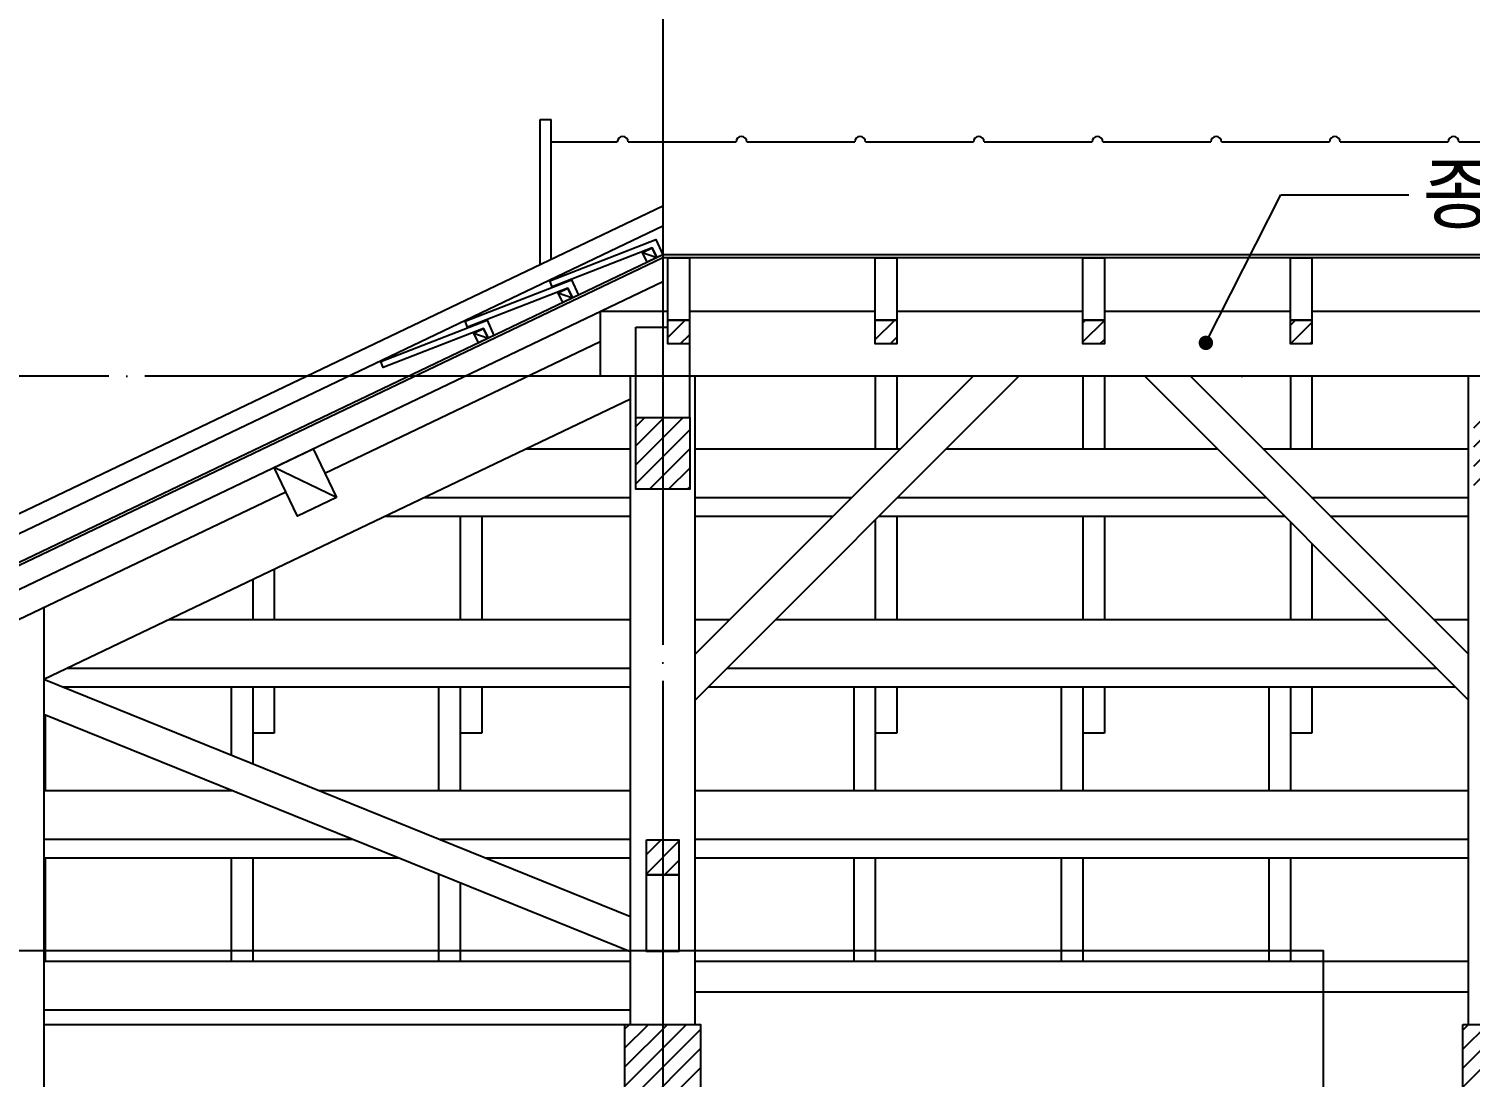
# Model space of a CAD drawing. Extents: x 297566 to 331206, y -129942 to -106182.
# Drawn here: x 307485 to 311493, y -117471 to -114556 of the extents above; entities that cross this region are included whole.
import ezdxf

# ---------------------------------------------------------------- set-up
doc = ezdxf.new("R2010")
doc.units = 0
doc.header["$LTSCALE"] = 50
doc.header["$MEASUREMENT"] = 0
doc.linetypes.add('CEN', pattern=[62, 60, -1, 0, -1])
doc.layers.get('0').update_dxf_attribs({"linetype": 'CONTINUOUS'})
for name, color, linetype in [('CEN', 1, 'CEN'), ('DIM', 7, 'CONTINUOUS'), ('ele-3', 6, 'CONTINUOUS'), ('FIN', 5, 'CONTINUOUS'), ('h', 5, 'CONTINUOUS'), ('ha', 30, 'CONTINUOUS'), ('sec-2', 2, 'CONTINUOUS'), ('W-1', 3, 'CONTINUOUS'), ('W-2', 2, 'CONTINUOUS'), ('WAL', 3, 'CONTINUOUS'), ('WID', 4, 'CONTINUOUS')]:
    doc.layers.add(name, color=color, linetype=linetype)
doc.styles.add('현창', font='HYWULM_0.TTF')
pattern_1 = [(45, (412443.45, 629255.03), (-26.5165043, 26.5165043), [])]

msp = doc.modelspace()

# ---------------------------------------------------------------- hatches: boundary and pattern name
at = {"layer": 'h'}
h = msp.add_hatch(dxfattribs=at)
h.set_pattern_fill('ANSI31', color=256, scale=300, style=0)
h.set_pattern_definition(pattern_1)
h.paths.add_polyline_path([(309261.55095, -115365.91481), (309321.55095, -115365.91481), (309321.55095, -115432.41263), (309261.55095, -115432.41263)])
h.paths.add_polyline_path([(309838.55095, -115365.91481), (309898.55095, -115365.91481), (309898.55095, -115432.41263), (309838.55095, -115432.41263)])
h.paths.add_polyline_path([(310415.55095, -115365.91481), (310475.55095, -115365.91481), (310475.55095, -115432.41263), (310415.55095, -115432.41263)])
h.paths.add_polyline_path([(310992.55095, -115365.91481), (311052.55095, -115365.91481), (311052.55095, -115432.41263), (310992.55095, -115432.41263)])
h.paths.add_polyline_path([(311569.55095, -115365.91481), (311629.55095, -115365.91481), (311629.55095, -115432.41263), (311569.55095, -115432.41263)])
h.paths.add_polyline_path([(312146.55095, -115365.91481), (312206.55095, -115365.91481), (312206.55095, -115432.41263), (312146.55095, -115432.41263)])
h.paths.add_polyline_path([(312723.55095, -115365.91481), (312783.55095, -115365.91481), (312783.55095, -115432.41263), (312723.55095, -115432.41263)])
h.paths.add_polyline_path([(313300.55095, -115365.91481), (313360.55095, -115365.91481), (313360.55095, -115432.41263), (313300.55095, -115432.41263)])
h.paths.add_polyline_path([(313877.55095, -115365.91481), (313937.55095, -115365.91481), (313937.55095, -115432.41263), (313877.55095, -115432.41263)])
h.paths.add_polyline_path([(314454.55095, -115365.91481), (314514.55095, -115365.91481), (314514.55095, -115432.41263), (314454.55095, -115432.41263)])
h.paths.add_polyline_path([(315031.55095, -115365.91481), (315091.55095, -115365.91481), (315091.55095, -115432.41263), (315031.55095, -115432.41263)])
h.paths.add_polyline_path([(315608.55095, -115365.91481), (315668.55095, -115365.91481), (315668.55095, -115432.41263), (315608.55095, -115432.41263)])
h.paths.add_polyline_path([(316185.55095, -115365.91481), (316245.55095, -115365.91481), (316245.55095, -115432.41263), (316185.55095, -115432.41263)])
h.paths.add_polyline_path([(316762.55095, -115365.91481), (316822.55095, -115365.91481), (316822.55095, -115432.41263), (316762.55095, -115432.41263)])
h.paths.add_polyline_path([(317339.55095, -115365.91481), (317399.55095, -115365.91481), (317399.55095, -115432.41263), (317339.55095, -115432.41263)])
h.paths.add_polyline_path([(317916.55095, -115365.91481), (317976.55095, -115365.91481), (317976.55095, -115432.41263), (317916.55095, -115432.41263)])
h.paths.add_polyline_path([(318493.55095, -115365.91481), (318553.55095, -115365.91481), (318553.55095, -115432.41263), (318493.55095, -115432.41263)])
h.paths.add_polyline_path([(319070.55095, -115365.91481), (319130.55095, -115365.91481), (319130.55095, -115432.41263), (319070.55095, -115432.41263)])
h.paths.add_polyline_path([(319647.55095, -115365.91481), (319707.55095, -115365.91481), (319707.55095, -115432.41263), (319647.55095, -115432.41263)])
h = msp.add_hatch(dxfattribs=at)
h.set_pattern_fill('ANSI31', color=256, scale=300, style=0)
h.set_pattern_definition(pattern_1)
h.paths.add_polyline_path([(309172.55095, -115636.67449), (309322.55095, -115636.67449), (309322.55095, -115836.16795), (309172.55095, -115836.16795)])
h.paths.add_polyline_path([(311502.55095, -115636.67449), (311652.55095, -115636.67449), (311652.55095, -115836.16795), (311502.55095, -115836.16795)])
h.paths.add_polyline_path([(313832.55095, -115636.67449), (313982.55095, -115636.67449), (313982.55095, -115836.16795), (313832.55095, -115836.16795)])
h.paths.add_polyline_path([(316717.55095, -115636.67449), (316867.55095, -115636.67449), (316867.55095, -115836.16795), (316717.55095, -115836.16795)])
h.paths.add_polyline_path([(319602.55095, -115636.67449), (319752.55095, -115636.67449), (319752.55095, -115836.16795), (319602.55095, -115836.16795)])
h = msp.add_hatch(dxfattribs=at)
h.set_pattern_fill('ANSI31', color=256, scale=300, style=0)
h.set_pattern_definition(pattern_1)
h.paths.add_polyline_path([(309202.55095, -116811.24831), (309292.55095, -116811.24831), (309292.55095, -116908.34103), (309202.55095, -116908.34103)])
h.paths.add_polyline_path([(311532.55095, -116811.24831), (311622.55095, -116811.24831), (311622.55095, -116908.34103), (311532.55095, -116908.34103)])
h.paths.add_polyline_path([(313862.55095, -116811.24831), (313952.55095, -116811.24831), (313952.55095, -116908.34103), (313862.55095, -116908.34103)])
h.paths.add_polyline_path([(316747.55095, -116811.24831), (316837.55095, -116811.24831), (316837.55095, -116908.34103), (316747.55095, -116908.34103)])
h.paths.add_polyline_path([(319632.55095, -116811.24831), (319722.55095, -116811.24831), (319722.55095, -116908.34103), (319632.55095, -116908.34103)])
h = msp.add_hatch(dxfattribs=at)
h.set_pattern_fill('ANSI31', color=256, scale=300, style=0)
h.set_pattern_definition(pattern_1)
h.paths.add_polyline_path([(309142.55095, -117324.0801), (309352.55095, -117324.0801), (309352.55095, -117594.0801), (309142.55095, -117594.0801)])
h.paths.add_polyline_path([(311472.55095, -117324.0801), (311682.55095, -117324.0801), (311682.55095, -117594.0801), (311472.55095, -117594.0801)])
h.paths.add_polyline_path([(313802.55095, -117324.0801), (314012.55095, -117324.0801), (314012.55095, -117594.0801), (313802.55095, -117594.0801)])
h.paths.add_polyline_path([(316687.55095, -117324.0801), (316897.55095, -117324.0801), (316897.55095, -117594.0801), (316687.55095, -117594.0801)])
h.paths.add_polyline_path([(319572.55095, -117324.0801), (319782.55095, -117324.0801), (319782.55095, -117594.0801), (319572.55095, -117594.0801)])

# ---------------------------------------------------------------- linework, layer by layer
for p, q in [((309073.59338, -115342.41263), (309073.59338, -115522.41263)), ((309261.55095, -115342.41263), (309073.59338, -115342.41263)), ((309838.55095, -115342.41263), (309321.55095, -115342.41263)), ((310415.55095, -115342.41263), (309898.55095, -115342.41263)), ((310992.55095, -115342.41263), (310475.55095, -115342.41263)), ((311569.55095, -115342.41263), (311052.55095, -115342.41263)), ((309172.55095, -115522.41263), (309073.59338, -115522.41263)), ((311502.55095, -115522.41263), (309322.55095, -115522.41263)), ((311487.55095, -117234.0801), (309337.55095, -117234.0801)), ((307526.92278, -117324.0801), (309142.55095, -117324.0801))]:
    msp.add_line(p, q)
at = {"layer": 'CEN'}
for p, q in [((309247.55095, -113268.4923), (309247.55095, -124935.80845)), ((304398.47773, -117421.31999), (309247.55095, -115104.28369)), ((313907.55095, -115522.41263), (303137.55095, -115522.41263))]:
    msp.add_line(p, q, dxfattribs=at)
at = {"layer": 'DIM'}
for p, q in [((310757.69478, -115429.3616), (310966.26354, -115018.05513)), ((310966.26354, -115018.05513), (311321.96321, -115018.05513))]:
    msp.add_line(p, q, dxfattribs=at)
at = {"layer": 'DIM', "const_width": 19.75}
msp.add_lwpolyline([(310747.56978, -115429.3616, 1), (310767.81978, -115429.3616, 1)], format="xyb", close=True, dxfattribs=at)
at = {"layer": 'ele-3'}
for points in [[(308933.2391, -115256.94461), (309228.61321, -115141.86579), (309247.55095, -115184.48031), (309231.30981, -115192.24082), (309218.37563, -115165.17226), (308939.77355, -115273.71664), (308933.2391, -115256.94461)], [(308698.64495, -115369.04092), (308994.01905, -115253.96209), (309012.95679, -115296.57661), (308996.71566, -115304.33712), (308983.78147, -115277.26857), (308705.17939, -115385.81295), (308698.64495, -115369.04092)], [(308464.05079, -115481.13722), (308759.4249, -115366.05839), (308778.36263, -115408.67291), (308762.1215, -115416.43343), (308749.18731, -115389.36487), (308470.58523, -115497.90925), (308464.05079, -115481.13722)]]:
    msp.add_lwpolyline(points, dxfattribs=at)
at = {"layer": 'FIN'}
msp.add_lwpolyline([(303865.68319, -117118.99669), (311083.52968, -117118.99669), (311083.52968, -122904.06474), (303865.68319, -122904.06474)], close=True, dxfattribs=at)
at = {"layer": 'h'}
for p, q in [((309838.55095, -115522.41263), (309838.55095, -115723.76515)), ((309898.55095, -115522.41263), (309898.55095, -115723.76515)), ((310415.55095, -115522.41263), (310415.55095, -115723.76515)), ((310475.55095, -115522.41263), (310475.55095, -115723.76515)), ((310992.55095, -115522.41263), (310992.55095, -115723.76515)), ((311052.55095, -115522.41263), (311052.55095, -115723.76515)), ((308866.95789, -115723.76515), (309157.55095, -115723.76515)), ((309337.55095, -115723.76515), (309908.9192, -115723.76515)), ((310036.19842, -115723.76515), (310788.90347, -115723.76515)), ((310916.18269, -115723.76515), (311487.55095, -115723.76515)), ((308340.17311, -115859.10794), (308167.22794, -115775.50191)), ((308583.71371, -115859.10794), (309157.55095, -115859.10794)), ((309337.55095, -115859.10794), (309773.57642, -115859.10794)), ((309900.85564, -115859.10794), (310924.24626, -115859.10794)), ((311051.52548, -115859.10794), (311487.55095, -115859.10794)), ((308475.43948, -115910.84469), (309157.55095, -115910.84469)), ((308684.55095, -115910.84469), (308684.55095, -116198.65745)), ((308744.55095, -115910.84469), (308744.55095, -116198.65745)), ((309337.55095, -115910.84469), (309721.83966, -115910.84469)), ((309838.55095, -115921.41263), (309838.55095, -116198.65745)), ((309849.11888, -115910.84469), (310975.98301, -115910.84469)), ((309898.55095, -115910.84469), (309898.55095, -116198.65745)), ((310415.55095, -115910.84469), (310415.55095, -116198.65745)), ((310475.55095, -115910.84469), (310475.55095, -116198.65745)), ((310992.55095, -115927.41263), (310992.55095, -116198.65745)), ((311103.26223, -115910.84469), (311487.55095, -115910.84469)), ((311052.55095, -115987.41263), (311052.55095, -116198.65745)), ((308107.55095, -116086.63315), (308107.55095, -116198.65745)), ((308167.55095, -116057.9633), (308167.55095, -116198.65745)), ((307873.10747, -116198.65745), (309157.55095, -116198.65745)), ((309337.55095, -116198.65745), (309434.02691, -116198.65745)), ((309561.30613, -116198.65745), (311263.79577, -116198.65745)), ((311391.07499, -116198.65745), (311487.55095, -116198.65745)), ((307589.86329, -116334.00023), (309157.55095, -116334.00023)), ((309425.96335, -116334.00023), (311399.13855, -116334.00023)), ((307580.4412, -116385.73699), (309157.55095, -116385.73699)), ((308047.55095, -116385.73699), (308047.55095, -116574.80201)), ((308107.55095, -116385.73699), (308107.55095, -116599.08731)), ((308107.55095, -116385.73699), (308107.55095, -116460.77989)), ((308167.55095, -116385.73699), (308167.55095, -116514.42903)), ((308624.55095, -116385.73699), (308624.55095, -116673.54974)), ((308684.55095, -116385.73699), (308684.55095, -116673.54974)), ((308684.55095, -116385.73699), (308684.55095, -116460.77989)), ((308744.55095, -116385.73699), (308744.55095, -116514.42903)), ((309374.22659, -116385.73699), (311450.87531, -116385.73699)), ((309778.55095, -116385.73699), (309778.55095, -116673.54974)), ((309838.55095, -116385.73699), (309838.55095, -116673.54974)), ((309838.55095, -116385.73699), (309838.55095, -116460.77989)), ((309898.55095, -116385.73699), (309898.55095, -116514.42903)), ((310355.55095, -116385.73699), (310355.55095, -116673.54974)), ((310415.55095, -116385.73699), (310415.55095, -116673.54974)), ((310415.55095, -116385.73699), (310415.55095, -116460.77989)), ((310475.55095, -116385.73699), (310475.55095, -116514.42903)), ((310932.55095, -116385.73699), (310932.55095, -116673.54974)), ((310992.55095, -116385.73699), (310992.55095, -116673.54974)), ((310992.55095, -116385.73699), (310992.55095, -116460.77989)), ((311052.55095, -116385.73699), (311052.55095, -116514.42903)), ((307530.55095, -116462.63637), (307530.55095, -116673.54974)), ((308167.55095, -116514.42903), (308107.55095, -116514.42903)), ((308744.55095, -116514.42903), (308684.55095, -116514.42903)), ((309898.55095, -116514.42903), (309838.55095, -116514.42903)), ((310475.55095, -116514.42903), (310415.55095, -116514.42903)), ((311052.55095, -116514.42903), (310992.55095, -116514.42903)), ((307526.92278, -116673.54974), (308051.63988, -116673.54974)), ((308291.52008, -116673.54974), (309157.55095, -116673.54974)), ((309337.55095, -116673.54974), (311487.55095, -116673.54974)), ((307526.92278, -116808.89252), (308386.02184, -116808.89252)), ((308625.90204, -116808.89252), (309157.55095, -116808.89252)), ((309337.55095, -116808.89252), (311487.55095, -116808.89252)), ((307526.92278, -116860.62928), (308513.84423, -116860.62928)), ((307530.55095, -116860.62928), (307530.55095, -117148.44204)), ((308047.55095, -116860.62928), (308047.55095, -117148.44204)), ((308107.55095, -116860.62928), (308107.55095, -117148.44204)), ((308753.72443, -116860.62928), (309157.55095, -116860.62928)), ((309337.55095, -116860.62928), (311487.55095, -116860.62928)), ((309778.55095, -116860.62928), (309778.55095, -117148.44204)), ((309838.55095, -116860.62928), (309838.55095, -117148.44204)), ((310355.55095, -116860.62928), (310355.55095, -117148.44204)), ((310415.55095, -116860.62928), (310415.55095, -117148.44204)), ((310932.55095, -116860.62928), (310932.55095, -117148.44204)), ((310992.55095, -116860.62928), (310992.55095, -117148.44204)), ((308624.55095, -116905.43838), (308624.55095, -117148.44204)), ((308684.55095, -116929.72368), (308684.55095, -117148.44204)), ((307526.92278, -117148.44204), (309157.55095, -117148.44204)), ((309337.55095, -117148.44204), (311487.55095, -117148.44204)), ((307526.92278, -117283.78482), (309157.55095, -117283.78482))]:
    msp.add_line(p, q, dxfattribs=at)
for points in [[(309261.55095, -115192.79253), (309321.55095, -115192.79253), (309321.55095, -115365.91481), (309261.55095, -115365.91481)], [(309838.55095, -115192.79253), (309898.55095, -115192.79253), (309898.55095, -115365.91481), (309838.55095, -115365.91481)], [(310415.55095, -115192.79253), (310475.55095, -115192.79253), (310475.55095, -115365.91481), (310415.55095, -115365.91481)], [(310992.55095, -115192.79253), (311052.55095, -115192.79253), (311052.55095, -115365.91481), (310992.55095, -115365.91481)]]:
    msp.add_lwpolyline(points, close=True, dxfattribs=at)
at = {"layer": 'ha'}
for p, q in [((309191.30707, -115178.10645), (309231.30981, -115192.24082)), ((308956.71291, -115290.20276), (308996.71566, -115304.33712)), ((308722.11875, -115402.29906), (308762.1215, -115416.43343))]:
    msp.add_line(p, q, dxfattribs=at)
at = {"layer": 'sec-2'}
for p, q in [((308907.00363, -114808.1501), (308937.00363, -114808.1501)), ((308907.00363, -115211.59282), (308907.00363, -114808.1501)), ((308907.00363, -114808.1501), (308937.00363, -114808.1501)), ((308937.00363, -115197.2579), (308937.00363, -114808.1501)), ((308937.00363, -114870.88525), (309121.26769, -114870.88525)), ((309151.26769, -114870.88525), (309451.26769, -114870.88525)), ((309481.26769, -114870.88525), (309781.26769, -114870.88525)), ((309811.26769, -114870.88525), (310111.26769, -114870.88525)), ((310141.26769, -114870.88525), (310441.26769, -114870.88525)), ((310471.26769, -114870.88525), (310771.26769, -114870.88525)), ((310801.26769, -114870.88525), (311101.26769, -114870.88525)), ((311131.26769, -114870.88525), (311431.26769, -114870.88525)), ((311461.26769, -114870.88525), (311761.26769, -114870.88525)), ((304363.99036, -117382.38427), (309247.55095, -115048.86884))]:
    msp.add_line(p, q, dxfattribs=at)
for centre in [(309136.26769, -114870.88525), (309466.26769, -114870.88525), (309796.26769, -114870.88525), (310126.26769, -114870.88525), (310456.26769, -114870.88525), (310786.26769, -114870.88525), (311116.26769, -114870.88525), (311446.26769, -114870.88525)]:
    msp.add_arc(centre, 15, 0, 180, dxfattribs=at)
at = {"layer": 'W-1'}
msp.add_lwpolyline([(308340.17311, -115859.10794), (308231.89889, -115910.84469), (308167.22794, -115775.50191), (308275.50217, -115723.76515)], close=True, dxfattribs=at)
at = {"layer": 'W-2'}
for points in [[(309142.55095, -117324.0801), (309352.55095, -117324.0801), (309352.55095, -117594.0801), (309142.55095, -117594.0801)], [(311472.55095, -117324.0801), (311682.55095, -117324.0801), (311682.55095, -117594.0801), (311472.55095, -117594.0801)]]:
    msp.add_lwpolyline(points, close=True, dxfattribs=at)
at = {"layer": 'WAL'}
for p, q in [((309247.55095, -115192.79253), (304487.55095, -117467.26692)), ((309247.55095, -115184.48031), (304511.38596, -117447.56559)), ((319677.55095, -115184.48031), (309247.55095, -115184.48031)), ((319677.55095, -115192.79253), (309247.55095, -115192.79253))]:
    msp.add_line(p, q, dxfattribs=at)
for points in [[(309191.30707, -115178.10645), (309218.37563, -115165.17226), (309231.30981, -115192.24082), (309204.24126, -115205.17501)], [(308956.71291, -115290.20276), (308983.78147, -115277.26857), (308996.71566, -115304.33712), (308969.6471, -115317.27131)], [(309261.55095, -115365.91481), (309321.55095, -115365.91481), (309321.55095, -115432.41263), (309261.55095, -115432.41263)], [(309838.55095, -115365.91481), (309898.55095, -115365.91481), (309898.55095, -115432.41263), (309838.55095, -115432.41263)], [(310415.55095, -115365.91481), (310475.55095, -115365.91481), (310475.55095, -115432.41263), (310415.55095, -115432.41263)], [(310992.55095, -115365.91481), (311052.55095, -115365.91481), (311052.55095, -115432.41263), (310992.55095, -115432.41263)], [(308722.11875, -115402.29906), (308749.18731, -115389.36487), (308762.1215, -115416.43343), (308735.05294, -115429.36762)], [(309172.55095, -115636.67449), (309322.55095, -115636.67449), (309322.55095, -115836.16795), (309172.55095, -115836.16795)], [(309202.55095, -116811.24831), (309292.55095, -116811.24831), (309292.55095, -116908.34103), (309202.55095, -116908.34103)]]:
    msp.add_lwpolyline(points, close=True, dxfattribs=at)
at = {"layer": 'WID'}
for p, q in [((304532.95817, -117512.06777), (309247.55095, -115259.29035)), ((309172.55095, -115385.4174), (309261.55095, -115385.4174)), ((309172.55095, -115636.67449), (309172.55095, -115385.4174)), ((309321.55095, -115385.4174), (309322.55095, -115385.4174)), ((309322.55095, -115636.67449), (309322.55095, -115385.4174)), ((308307.83764, -115791.43655), (309073.59338, -115425.5349)), ((309157.55095, -117324.0801), (309157.55095, -115522.41263)), ((309337.55095, -117324.0801), (309337.55095, -115522.41263)), ((309337.55095, -116422.41263), (310237.55095, -115522.41263)), ((309337.55095, -116295.13341), (310110.27173, -115522.41263)), ((311487.55095, -116422.41263), (310587.55095, -115522.41263)), ((311487.55095, -116295.13341), (310714.83017, -115522.41263)), ((311487.55095, -117324.0801), (311487.55095, -115522.41263)), ((307526.92278, -116364.07514), (309157.55095, -115584.91086)), ((307313.98722, -116266.32884), (308199.56341, -115843.1733)), ((307526.92278, -116164.58168), (307526.92278, -117594.0801)), ((307526.92278, -116364.07514), (309157.55095, -117024.0801)), ((307526.92278, -116461.16786), (309157.55095, -117121.17281))]:
    msp.add_line(p, q, dxfattribs=at)
msp.add_lwpolyline([(309202.55095, -116908.34103), (309292.55095, -116908.34103), (309292.55095, -117121.17281), (309202.55095, -117121.17281)], close=True, dxfattribs=at)

# ---------------------------------------------------------------- texts
at = {"layer": 'DIM', "style": '현창'}
msp.add_text('종도리180X180', height=160, dxfattribs=at).set_placement((311359.38519, -115094.34787))

doc.saveas('drawing.dxf')
